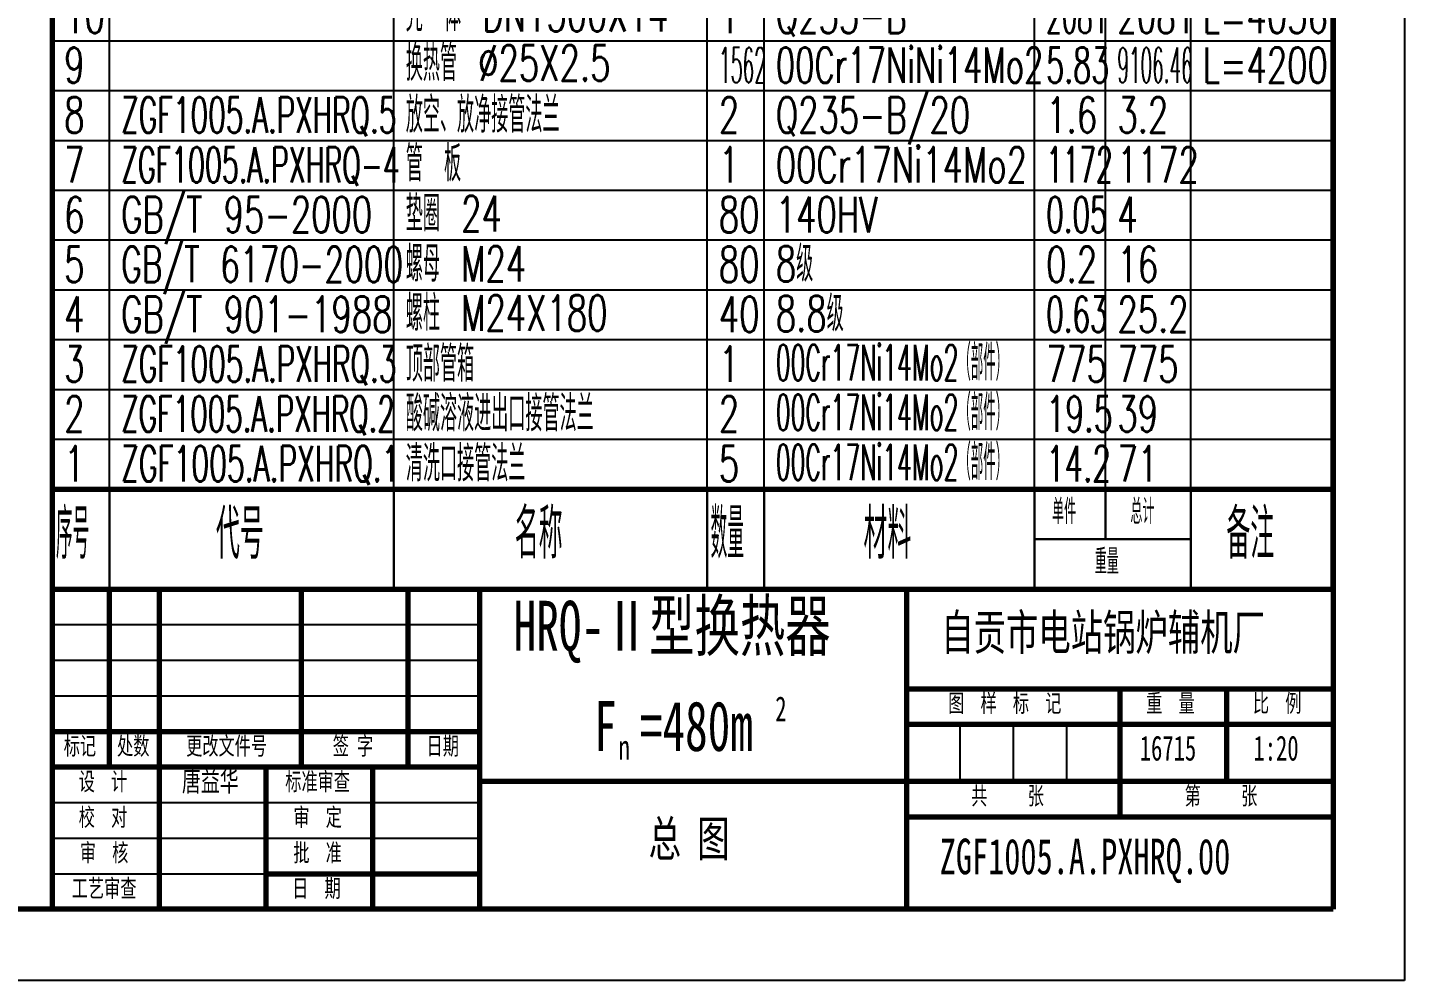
# Model space of a CAD drawing. Header units: millimetres. Extents: x -5940 to 5940, y -8410 to 8410.
# Drawn here: x 2070 to 5940, y -8410 to -5732 of the extents above; entities that cross this region are included whole.
import ezdxf

# ---------------------------------------------------------------- set-up
doc = ezdxf.new("R2010")
doc.units = ezdxf.units.MM
for name, color, linetype, lineweight in [('CAXA0', 7, 'Continuous', 70), ('CAXA3', 4, 'Continuous', 25), ('CAXA4', 3, 'Continuous', 25)]:
    doc.layers.add(name, color=color, linetype=linetype, lineweight=lineweight)
doc.styles.add('TextStyle1', font='txt', dxfattribs={"width": 0.465132, "bigfont": 'gbcbig.shx'})
doc.styles.add('TextStyle10', font='txt', dxfattribs={"width": 0.555359, "bigfont": 'gbcbig.shx'})
doc.styles.add('TextStyle11', font='txt', dxfattribs={"width": 0.544757, "bigfont": 'gbcbig.shx'})
doc.styles.add('TextStyle12', font='txt', dxfattribs={"width": 0.386601, "bigfont": 'gbcbig.shx'})
doc.styles.add('TextStyle13', font='txt', dxfattribs={"width": 0.633594, "bigfont": 'gbcbig.shx'})
doc.styles.add('TextStyle14', font='txt', dxfattribs={"width": 0.588575, "bigfont": 'gbcbig.shx'})
doc.styles.add('TextStyle15', font='txt', dxfattribs={"width": 0.379537, "bigfont": 'gbcbig.shx'})
doc.styles.add('TextStyle16', font='txt', dxfattribs={"width": 0.507011, "bigfont": 'gbcbig.shx'})
doc.styles.add('TextStyle17', font='txt', dxfattribs={"width": 0.636351, "bigfont": 'gbcbig.shx'})
doc.styles.add('TextStyle2', font='txt', dxfattribs={"width": 0.582855, "bigfont": 'gbcbig.shx'})
doc.styles.add('TextStyle3', font='txt', dxfattribs={"width": 0.484708, "bigfont": 'gbcbig.shx'})
doc.styles.add('TextStyle4', font='txt', dxfattribs={"width": 0.604791, "bigfont": 'gbcbig.shx'})
doc.styles.add('TextStyle5', font='txt', dxfattribs={"width": 0.573392, "bigfont": 'gbcbig.shx'})
doc.styles.add('TextStyle6', font='txt', dxfattribs={"width": 0.621925, "bigfont": 'gbcbig.shx'})
doc.styles.add('TextStyle7', font='txt', dxfattribs={"width": 0.576512, "bigfont": 'gbcbig.shx'})
doc.styles.add('TextStyle8', font='txt', dxfattribs={"width": 0.661247, "bigfont": 'gbcbig.shx'})
doc.styles.add('TextStyle9', font='txt', dxfattribs={"width": 0.644923, "bigfont": 'gbcbig.shx'})
doc.styles.add('UserTxtStyle2', font='', dxfattribs={"width": 0.667})
doc.styles.add('机械', font='txt', dxfattribs={"width": 0.667, "bigfont": 'gbcbig.shx'})
doc.styles.add('标准', font='', dxfattribs={"width": 0.667})
doc.styles.get('UserTxtStyle2').set_extended_font_data('FangSong_GB2312')
doc.styles.get('标准').set_extended_font_data('FangSong_GB2312')

# ---------------------------------------------------------------- blocks, each defined once
blk = doc.blocks.new('CAXBLOCK25', base_point=(5740, -8210))
at = {"layer": 'CAXA0', "linetype": 'Continuous', "lineweight": 70}
for p, q in [((5740, 8210), (5740, -8210)), ((5740, -8210), (-5440, -8210))]:
    blk.add_line(p, q, dxfattribs=at)
at = {"layer": 'CAXA3', "linetype": 'Continuous', "lineweight": 25}
for p, q in [((5940, 8410), (5940, -8410)), ((5940, -8410), (-5940, -8410))]:
    blk.add_line(p, q, dxfattribs=at)
blk = doc.blocks.new('CAXBLOCK367')
at = {"layer": 'CAXA0', "color": 0, "insert": (3436.2, -7343.1), "char_height": 140, "attachment_point": 1, "style": '标准'}
blk.add_mtext('\\fFangSong_GB2312|b0|i0|p34;HRQ-Ⅱ型换热器', dxfattribs=at)
blk = doc.blocks.new('CAXBLOCK368')
at = {"layer": 'CAXA0', "color": 0, "attachment_point": 1, "style": '标准'}
for s, insert, char_height in [('\\fFangSong_GB2312|b0|i0|p34;2', (4171.6, -7611.6), 70), ('\\fFangSong_GB2312|b0|i0|p34;F', (3662.5, -7625.1), 140), ('\\fFangSong_GB2312|b0|i0|p34;=480m', (3791.1, -7625.1), 140), ('\\fFangSong_GB2312|b0|i0|p34;n', (3731.1, -7719.5), 70)]:
    blk.add_mtext(s, dxfattribs=dict(at, insert=insert, char_height=char_height))
blk = doc.blocks.new('CAXBLOCK366')
at = {"layer": 'CAXA0', "color": 0, "linetype": 'Continuous', "lineweight": 25}
for name in ['CAXBLOCK367', 'CAXBLOCK368']:
    blk.add_blockref(name, (0, 0), dxfattribs=at)
blk = doc.blocks.new('CAXBLOCK369')
at = {"layer": 'CAXA0', "color": 0, "linetype": 'Continuous', "lineweight": 25, "insert": (3815.8, -7961.5), "char_height": 100, "attachment_point": 1, "style": 'UserTxtStyle2'}
blk.add_mtext('\\fFangSong_GB2312|b0|i0|p34;总 图', dxfattribs=at)
blk = doc.blocks.new('CAXBLOCK370')
at = {"layer": 'CAXA0', "color": 0, "linetype": 'Continuous', "lineweight": 25, "insert": (4638.1, -7381.5), "char_height": 100, "attachment_point": 1, "style": 'UserTxtStyle2'}
blk.add_mtext('\\fFangSong_GB2312|b0|i0|p34;自贡市电站锅炉辅机厂', dxfattribs=at)
blk = doc.blocks.new('CAXBLOCK371')
at = {"layer": 'CAXA0', "color": 0, "linetype": 'Continuous', "lineweight": 25, "insert": (4633.8, -8011.5), "char_height": 100, "attachment_point": 1, "style": 'UserTxtStyle2'}
blk.add_mtext('\\fFangSong_GB2312|b0|i0|p34;ZGF1005.A.PXHRQ.00', dxfattribs=at)
blk = doc.blocks.new('CAXBLOCK372')
at = {"layer": 'CAXA0', "color": 0, "linetype": 'Continuous', "lineweight": 25, "insert": (5196, -7722), "char_height": 70, "attachment_point": 1, "style": 'UserTxtStyle2'}
blk.add_mtext('\\fFangSong_GB2312|b0|i0|p34;16715', dxfattribs=at)
blk = doc.blocks.new('CAXBLOCK373')
at = {"layer": 'CAXA0', "color": 0, "linetype": 'Continuous', "lineweight": 25, "insert": (5515.5, -7722), "char_height": 70, "attachment_point": 1, "style": 'UserTxtStyle2'}
blk.add_mtext('\\fFangSong_GB2312|b0|i0|p34;1:20', dxfattribs=at)
blk = doc.blocks.new('CAXBLOCK374')
at = {"layer": 'CAXA0', "color": 0, "linetype": 'Continuous', "lineweight": 25, "insert": (2504.1, -7820), "char_height": 58.394, "attachment_point": 1, "style": 'UserTxtStyle2'}
blk.add_mtext('\\fFangSong_GB2312|b0|i0|p34;唐益华', dxfattribs=at)
blk = doc.blocks.new('CAXBLOCK365', base_point=(5740, -7310))
at = {"layer": 'CAXA0', "linetype": 'Continuous', "lineweight": 70}
for p, q in [((2140, -8210), (2140, -7310)), ((2140, -7310), (5740, -7310)), ((2300, -7810), (2300, -7310)), ((2440, -7310), (2440, -8210)), ((2840, -7810), (2840, -7310)), ((3140, -7810), (3140, -7310)), ((3340, -7310), (3340, -8210)), ((4540, -7310), (4540, -8210)), ((5740, -7310), (5740, -8210)), ((4540, -7590), (5740, -7590)), ((5140, -7590), (5140, -7950)), ((5440, -7590), (5440, -7850)), ((4540, -7690), (5740, -7690)), ((2140, -7710), (3340, -7710)), ((2140, -7810), (3340, -7810)), ((2740, -7810), (2740, -8210)), ((3040, -7810), (3040, -8210)), ((3340, -7850), (4540, -7850)), ((4540, -7850), (5740, -7850)), ((4540, -7950), (5740, -7950)), ((2740, -8110), (3340, -8110)), ((5740, -8210), (2140, -8210))]:
    blk.add_line(p, q, dxfattribs=at)
at = {"layer": 'CAXA3', "linetype": 'Continuous', "lineweight": 25}
for p, q in [((2140, -7410), (3340, -7410)), ((2140, -7510), (3340, -7510)), ((2140, -7610), (3340, -7610)), ((4690, -7690), (4690, -7850)), ((4840, -7690), (4840, -7850)), ((4990, -7690), (4990, -7850)), ((2140, -7910), (3340, -7910)), ((2140, -8010), (3340, -8010)), ((2140, -8110), (2740, -8110))]:
    blk.add_line(p, q, dxfattribs=at)
at = {"layer": 'CAXA0', "color": 0}
for name in ['CAXBLOCK366', 'CAXBLOCK370', 'CAXBLOCK372', 'CAXBLOCK373', 'CAXBLOCK374', 'CAXBLOCK369', 'CAXBLOCK371']:
    blk.add_blockref(name, (0, 0), dxfattribs=at)
at = {"layer": 'CAXA4', "linetype": 'Continuous', "lineweight": 25, "char_height": 50, "attachment_point": 1, "style": '标准'}
for s, insert in [('\\fFangSong_GB2312|b0|i0|p34;图  样  标  记', (4657.6, -7605.7)), ('\\fFangSong_GB2312|b0|i0|p34;重  量', (5214, -7605.7)), ('\\fFangSong_GB2312|b0|i0|p34;比  例', (5514, -7605.7)), ('\\fFangSong_GB2312|b0|i0|p34;标记', (2171.8, -7725.7)), ('\\fFangSong_GB2312|b0|i0|p34;处数', (2321.8, -7725.7)), ('\\fFangSong_GB2312|b0|i0|p34;更改文件号', (2515.8, -7725.7)), ('\\fFangSong_GB2312|b0|i0|p34;签 字', (2927.9, -7725.7)), ('\\fFangSong_GB2312|b0|i0|p34;日期', (3191.8, -7725.7)), ('\\fFangSong_GB2312|b0|i0|p34;设  计', (2214, -7825.7)), ('\\fFangSong_GB2312|b0|i0|p34;标准审查', (2794.4, -7825.8)), ('\\fFangSong_GB2312|b0|i0|p34;共     张', (4722.2, -7865.7)), ('\\fFangSong_GB2312|b0|i0|p34;第     张', (5322.2, -7865.7)), ('\\fFangSong_GB2312|b0|i0|p34;校  对', (2214, -7925.7)), ('\\fFangSong_GB2312|b0|i0|p34;审  定', (2817.2, -7925.8)), ('\\fFangSong_GB2312|b0|i0|p34;审  核', (2217.2, -8025.8)), ('\\fFangSong_GB2312|b0|i0|p34;批  准', (2817.2, -8025.8)), ('\\fFangSong_GB2312|b0|i0|p34;工艺审查', (2194.4, -8125.8)), ('\\fFangSong_GB2312|b0|i0|p34;日  期', (2814, -8125.7))]:
    blk.add_mtext(s, dxfattribs=dict(at, insert=insert))
blk = doc.blocks.new('CAXBLOCK384')
at = {"layer": 'CAXA0', "color": 131, "linetype": 'Continuous', "lineweight": 70}
for p, q in [((2140, -7310), (2140, -7030)), ((2300, -7030), (2140, -7030)), ((2140, -7310), (2300, -7310))]:
    blk.add_line(p, q, dxfattribs=at)
at = {"layer": 'CAXA0', "color": 131, "linetype": 'Continuous', "lineweight": 25}
blk.add_line((2300, -7030), (2300, -7310), dxfattribs=at)
at = {"layer": 'CAXA0', "color": 3, "linetype": 'Continuous', "lineweight": 25, "insert": (2150, -7084.8), "char_height": 140, "attachment_point": 1, "style": 'TextStyle1'}
blk.add_mtext('序号', dxfattribs=at)
blk = doc.blocks.new('CAXBLOCK385')
at = {"layer": 'CAXA0', "color": 131, "linetype": 'Continuous', "lineweight": 25}
for p, q in [((2300, -7310), (2300, -7030)), ((3100, -7030), (3100, -7310))]:
    blk.add_line(p, q, dxfattribs=at)
at = {"layer": 'CAXA0', "color": 131, "linetype": 'Continuous', "lineweight": 70}
for p, q in [((3100, -7030), (2300, -7030)), ((2300, -7310), (3100, -7310))]:
    blk.add_line(p, q, dxfattribs=at)
at = {"layer": 'CAXA0', "color": 3, "linetype": 'Continuous', "lineweight": 25, "insert": (2599.6, -7085.4), "char_height": 140, "attachment_point": 1, "style": '机械'}
blk.add_mtext('代号', dxfattribs=at)
blk = doc.blocks.new('CAXBLOCK386')
at = {"layer": 'CAXA0', "color": 131, "linetype": 'Continuous', "lineweight": 25}
for p, q in [((3100, -7310), (3100, -7030)), ((3980, -7030), (3980, -7310))]:
    blk.add_line(p, q, dxfattribs=at)
at = {"layer": 'CAXA0', "color": 131, "linetype": 'Continuous', "lineweight": 70}
for p, q in [((3980, -7030), (3100, -7030)), ((3100, -7310), (3980, -7310))]:
    blk.add_line(p, q, dxfattribs=at)
at = {"layer": 'CAXA0', "color": 3, "linetype": 'Continuous', "lineweight": 25, "insert": (3439.6, -7084.2), "char_height": 140, "attachment_point": 1, "style": '机械'}
blk.add_mtext('名称', dxfattribs=at)
blk = doc.blocks.new('CAXBLOCK387')
at = {"layer": 'CAXA0', "color": 131, "linetype": 'Continuous', "lineweight": 25}
for p, q in [((3980, -7310), (3980, -7030)), ((4140, -7030), (4140, -7310))]:
    blk.add_line(p, q, dxfattribs=at)
at = {"layer": 'CAXA0', "color": 131, "linetype": 'Continuous', "lineweight": 70}
for p, q in [((4140, -7030), (3980, -7030)), ((3980, -7310), (4140, -7310))]:
    blk.add_line(p, q, dxfattribs=at)
at = {"layer": 'CAXA0', "color": 3, "linetype": 'Continuous', "lineweight": 25, "insert": (3990, -7084.2), "char_height": 140, "attachment_point": 1, "style": 'TextStyle1'}
blk.add_mtext('数量', dxfattribs=at)
blk = doc.blocks.new('CAXBLOCK388')
at = {"layer": 'CAXA0', "color": 131, "linetype": 'Continuous', "lineweight": 25}
for p, q in [((4140, -7310), (4140, -7030)), ((4900, -7030), (4900, -7310))]:
    blk.add_line(p, q, dxfattribs=at)
at = {"layer": 'CAXA0', "color": 131, "linetype": 'Continuous', "lineweight": 70}
for p, q in [((4900, -7030), (4140, -7030)), ((4140, -7310), (4900, -7310))]:
    blk.add_line(p, q, dxfattribs=at)
at = {"layer": 'CAXA0', "color": 3, "linetype": 'Continuous', "lineweight": 25, "insert": (4419.6, -7084.8), "char_height": 140, "attachment_point": 1, "style": '机械'}
blk.add_mtext('材料', dxfattribs=at)
blk = doc.blocks.new('CAXBLOCK389')
at = {"layer": 'CAXA0', "color": 131, "linetype": 'Continuous', "lineweight": 25}
for p, q in [((4900, -7310), (4900, -7170)), ((5340, -7170), (4900, -7170)), ((5340, -7170), (5340, -7310))]:
    blk.add_line(p, q, dxfattribs=at)
at = {"layer": 'CAXA0', "color": 131, "linetype": 'Continuous', "lineweight": 70}
blk.add_line((4900, -7310), (5340, -7310), dxfattribs=at)
at = {"layer": 'CAXA0', "color": 3, "linetype": 'Continuous', "lineweight": 25, "insert": (5069.8, -7197.7), "char_height": 70, "attachment_point": 1, "style": '机械'}
blk.add_mtext('重量', dxfattribs=at)
blk = doc.blocks.new('CAXBLOCK390')
at = {"layer": 'CAXA0', "color": 131, "linetype": 'Continuous', "lineweight": 25}
for p, q in [((4900, -7170), (4900, -7030)), ((5100, -7030), (5100, -7170)), ((4900, -7170), (5100, -7170))]:
    blk.add_line(p, q, dxfattribs=at)
at = {"layer": 'CAXA0', "color": 131, "linetype": 'Continuous', "lineweight": 70}
blk.add_line((5100, -7030), (4900, -7030), dxfattribs=at)
at = {"layer": 'CAXA0', "color": 3, "linetype": 'Continuous', "lineweight": 25, "insert": (4949.8, -7057.1), "char_height": 70, "attachment_point": 1, "style": '机械'}
blk.add_mtext('单件', dxfattribs=at)
blk = doc.blocks.new('CAXBLOCK391')
at = {"layer": 'CAXA0', "color": 131, "linetype": 'Continuous', "lineweight": 25}
for p, q in [((5100, -7170), (5100, -7030)), ((5340, -7030), (5340, -7170)), ((5100, -7170), (5340, -7170))]:
    blk.add_line(p, q, dxfattribs=at)
at = {"layer": 'CAXA0', "color": 131, "linetype": 'Continuous', "lineweight": 70}
blk.add_line((5340, -7030), (5100, -7030), dxfattribs=at)
at = {"layer": 'CAXA0', "color": 3, "linetype": 'Continuous', "lineweight": 25, "insert": (5169.8, -7057.1), "char_height": 70, "attachment_point": 1, "style": '机械'}
blk.add_mtext('总计', dxfattribs=at)
blk = doc.blocks.new('CAXBLOCK392')
at = {"layer": 'CAXA0', "color": 131, "linetype": 'Continuous', "lineweight": 25}
blk.add_line((5340, -7310), (5340, -7030), dxfattribs=at)
at = {"layer": 'CAXA0', "color": 131, "linetype": 'Continuous', "lineweight": 70}
for p, q in [((5740, -7030), (5340, -7030)), ((5740, -7030), (5740, -7310)), ((5340, -7310), (5740, -7310))]:
    blk.add_line(p, q, dxfattribs=at)
at = {"layer": 'CAXA0', "color": 3, "linetype": 'Continuous', "lineweight": 25, "insert": (5439.6, -7084.8), "char_height": 140, "attachment_point": 1, "style": '机械'}
blk.add_mtext('备注', dxfattribs=at)
blk = doc.blocks.new('CAXBLOCK393')
at = {"layer": 'CAXA0', "color": 131, "linetype": 'Continuous', "lineweight": 70}
for p, q in [((5740, -7310), (5740, -7030)), ((5740, -7030), (5740, -7310))]:
    blk.add_line(p, q, dxfattribs=at)
blk = doc.blocks.new('CAXBLOCK383', base_point=(2140, -7310))
at = {"layer": 'CAXA0', "color": 0, "linetype": 'ByBlock', "lineweight": -2}
for name in ['CAXBLOCK384', 'CAXBLOCK385', 'CAXBLOCK386', 'CAXBLOCK387', 'CAXBLOCK388', 'CAXBLOCK390', 'CAXBLOCK391', 'CAXBLOCK392', 'CAXBLOCK393', 'CAXBLOCK389']:
    blk.add_blockref(name, (0, 0), dxfattribs=at)
blk = doc.blocks.new('CAXBLOCK394', base_point=(2140, -7030))
at = {"layer": 'CAXA0', "color": 131, "linetype": 'Continuous', "lineweight": 25}
for p, q in [((5740, -6890), (2140, -6890)), ((2300, -7030), (2300, -6890)), ((3100, -7030), (3100, -6890)), ((3980, -7030), (3980, -6890)), ((4140, -7030), (4140, -6890)), ((4900, -7030), (4900, -6890)), ((5100, -7030), (5100, -6890)), ((5340, -7030), (5340, -6890)), ((5740, -7030), (2140, -7030))]:
    blk.add_line(p, q, dxfattribs=at)
at = {"layer": 'CAXA0', "color": 131, "linetype": 'Continuous', "lineweight": 70}
for p, q in [((2140, -7030), (2140, -6890)), ((5740, -7030), (5740, -6890))]:
    blk.add_line(p, q, dxfattribs=at)
at = {"layer": 'CAXA0', "color": 3, "linetype": 'Continuous', "lineweight": 25, "char_height": 100, "attachment_point": 1}
for s, insert, style in [('1', (2173.2, -6907.8), '机械'), ('ZGF1005.A.PXHRQ.1', (2333.2, -6907.8), 'TextStyle2'), ('清洗口接管法兰', (3133.2, -6907.5), '机械'), ('5', (4013.2, -6907.8), '机械'), ('00Cr17Ni14Mo2（部件）', (4173.2, -6903.6), 'TextStyle3'), ('14.2', (4933.2, -6907.8), 'TextStyle4'), ('71', (5133.2, -6907.8), '机械')]:
    blk.add_mtext(s, dxfattribs=dict(at, insert=insert, style=style))
blk = doc.blocks.new('CAXBLOCK395', base_point=(2140, -6890))
at = {"layer": 'CAXA0', "color": 131, "linetype": 'Continuous', "lineweight": 25}
for p, q in [((5740, -6750), (2140, -6750)), ((2300, -6890), (2300, -6750)), ((3100, -6890), (3100, -6750)), ((3980, -6890), (3980, -6750)), ((4140, -6890), (4140, -6750)), ((4900, -6890), (4900, -6750)), ((5100, -6890), (5100, -6750)), ((5340, -6890), (5340, -6750)), ((5740, -6890), (2140, -6890))]:
    blk.add_line(p, q, dxfattribs=at)
at = {"layer": 'CAXA0', "color": 131, "linetype": 'Continuous', "lineweight": 70}
for p, q in [((2140, -6890), (2140, -6750)), ((5740, -6890), (5740, -6750))]:
    blk.add_line(p, q, dxfattribs=at)
at = {"layer": 'CAXA0', "color": 3, "linetype": 'Continuous', "lineweight": 25, "char_height": 100, "attachment_point": 1}
for s, insert, style in [('2', (2173.2, -6767.8), '机械'), ('ZGF1005.A.PXHRQ.2', (2333.2, -6767.8), 'TextStyle5'), ('酸碱溶液进出口接管法兰', (3133.2, -6766.7), '机械'), ('2', (4013.2, -6767.8), '机械'), ('00Cr17Ni14Mo2（部件）', (4173.2, -6763.6), 'TextStyle3'), ('19.5', (4933.2, -6767.8), 'TextStyle6'), ('39', (5133.2, -6767.8), '机械')]:
    blk.add_mtext(s, dxfattribs=dict(at, insert=insert, style=style))
blk = doc.blocks.new('CAXBLOCK396', base_point=(2140, -6750))
at = {"layer": 'CAXA0', "color": 131, "linetype": 'Continuous', "lineweight": 25}
for p, q in [((5740, -6610), (2140, -6610)), ((2300, -6750), (2300, -6610)), ((3100, -6750), (3100, -6610)), ((3980, -6750), (3980, -6610)), ((4140, -6750), (4140, -6610)), ((4900, -6750), (4900, -6610)), ((5100, -6750), (5100, -6610)), ((5340, -6750), (5340, -6610)), ((5740, -6750), (2140, -6750))]:
    blk.add_line(p, q, dxfattribs=at)
at = {"layer": 'CAXA0', "color": 131, "linetype": 'Continuous', "lineweight": 70}
for p, q in [((2140, -6750), (2140, -6610)), ((5740, -6750), (5740, -6610))]:
    blk.add_line(p, q, dxfattribs=at)
at = {"layer": 'CAXA0', "color": 3, "linetype": 'Continuous', "lineweight": 25, "char_height": 100, "attachment_point": 1}
for s, insert, style in [('顶部管箱', (3133.2, -6627.5), '机械'), ('00Cr17Ni14Mo2（部件）', (4173.2, -6623.6), 'TextStyle3'), ('3', (2173.2, -6627.8), '机械'), ('ZGF1005.A.PXHRQ.3', (2333.2, -6627.8), 'TextStyle7'), ('1', (4013.2, -6627.8), '机械'), ('775', (4933.2, -6627.8), 'TextStyle8'), ('775', (5133.2, -6627.8), '机械')]:
    blk.add_mtext(s, dxfattribs=dict(at, insert=insert, style=style))
blk = doc.blocks.new('CAXBLOCK397', base_point=(2140, -6610))
at = {"layer": 'CAXA0', "color": 131, "linetype": 'Continuous', "lineweight": 25}
for p, q in [((5740, -6470), (2140, -6470)), ((2300, -6610), (2300, -6470)), ((3100, -6610), (3100, -6470)), ((3980, -6610), (3980, -6470)), ((4140, -6610), (4140, -6470)), ((4900, -6610), (4900, -6470)), ((5100, -6610), (5100, -6470)), ((5340, -6610), (5340, -6470)), ((5740, -6610), (2140, -6610))]:
    blk.add_line(p, q, dxfattribs=at)
at = {"layer": 'CAXA0', "color": 131, "linetype": 'Continuous', "lineweight": 70}
for p, q in [((2140, -6610), (2140, -6470)), ((5740, -6610), (5740, -6470))]:
    blk.add_line(p, q, dxfattribs=at)
at = {"layer": 'CAXA0', "color": 3, "linetype": 'Continuous', "lineweight": 25, "char_height": 100, "attachment_point": 1}
for s, insert, style in [('4', (2173.2, -6487.8), '机械'), ('GB/T 901-1988', (2333.2, -6487.8), '机械'), ('螺柱 M24X180', (3133.2, -6484.4), '机械'), ('40', (4013.2, -6487.8), '机械'), ('8.8级', (4173.2, -6486.1), '机械'), ('0.63', (4933.2, -6487.8), 'TextStyle5'), ('25.2', (5133.2, -6487.8), '机械')]:
    blk.add_mtext(s, dxfattribs=dict(at, insert=insert, style=style))
blk = doc.blocks.new('CAXBLOCK398', base_point=(2140, -6470))
at = {"layer": 'CAXA0', "color": 131, "linetype": 'Continuous', "lineweight": 25}
for p, q in [((5740, -6330), (2140, -6330)), ((2300, -6470), (2300, -6330)), ((3100, -6470), (3100, -6330)), ((3980, -6470), (3980, -6330)), ((4140, -6470), (4140, -6330)), ((4900, -6470), (4900, -6330)), ((5100, -6470), (5100, -6330)), ((5340, -6470), (5340, -6330)), ((5740, -6470), (2140, -6470))]:
    blk.add_line(p, q, dxfattribs=at)
at = {"layer": 'CAXA0', "color": 131, "linetype": 'Continuous', "lineweight": 70}
for p, q in [((2140, -6470), (2140, -6330)), ((5740, -6470), (5740, -6330))]:
    blk.add_line(p, q, dxfattribs=at)
at = {"layer": 'CAXA0', "color": 3, "linetype": 'Continuous', "lineweight": 25, "char_height": 100, "attachment_point": 1}
for s, insert, style in [('GB/T 6170-2000', (2333.2, -6347.8), 'TextStyle9'), ('螺母 M24', (3133.2, -6346.1), '机械'), ('8级', (4173.2, -6346.1), '机械'), ('5', (2173.2, -6347.8), '机械'), ('80', (4013.2, -6347.8), '机械'), ('0.2', (4933.2, -6347.8), '机械'), ('16', (5133.2, -6347.8), '机械')]:
    blk.add_mtext(s, dxfattribs=dict(at, insert=insert, style=style))
blk = doc.blocks.new('CAXBLOCK399', base_point=(2140, -6330))
at = {"layer": 'CAXA0', "color": 131, "linetype": 'Continuous', "lineweight": 25}
for p, q in [((5740, -6190), (2140, -6190)), ((2300, -6330), (2300, -6190)), ((3100, -6330), (3100, -6190)), ((3980, -6330), (3980, -6190)), ((4140, -6330), (4140, -6190)), ((4900, -6330), (4900, -6190)), ((5100, -6330), (5100, -6190)), ((5340, -6330), (5340, -6190)), ((5740, -6330), (2140, -6330))]:
    blk.add_line(p, q, dxfattribs=at)
at = {"layer": 'CAXA0', "color": 131, "linetype": 'Continuous', "lineweight": 70}
for p, q in [((2140, -6330), (2140, -6190)), ((5740, -6330), (5740, -6190))]:
    blk.add_line(p, q, dxfattribs=at)
at = {"layer": 'CAXA0', "color": 3, "linetype": 'Continuous', "lineweight": 25, "char_height": 100, "attachment_point": 1}
for s, insert, style in [('GB/T 95-2000', (2333.2, -6207.8), '机械'), ('6', (2173.2, -6207.8), '机械'), ('垫圈 24', (3133.2, -6205.3), '机械'), ('80', (4013.2, -6207.8), '机械'), ('140HV', (4173.2, -6207.8), '机械'), ('0.05', (4933.2, -6207.8), 'TextStyle5'), ('4', (5133.2, -6207.8), '机械')]:
    blk.add_mtext(s, dxfattribs=dict(at, insert=insert, style=style))
blk = doc.blocks.new('CAXBLOCK400', base_point=(2140, -6190))
at = {"layer": 'CAXA0', "color": 131, "linetype": 'Continuous', "lineweight": 25}
for p, q in [((5740, -6050), (2140, -6050)), ((2300, -6190), (2300, -6050)), ((3100, -6190), (3100, -6050)), ((3980, -6190), (3980, -6050)), ((4140, -6190), (4140, -6050)), ((4900, -6190), (4900, -6050)), ((5100, -6190), (5100, -6050)), ((5340, -6190), (5340, -6050)), ((5740, -6190), (2140, -6190))]:
    blk.add_line(p, q, dxfattribs=at)
at = {"layer": 'CAXA0', "color": 131, "linetype": 'Continuous', "lineweight": 70}
for p, q in [((2140, -6190), (2140, -6050)), ((5740, -6190), (5740, -6050))]:
    blk.add_line(p, q, dxfattribs=at)
at = {"layer": 'CAXA0', "color": 3, "linetype": 'Continuous', "lineweight": 25, "char_height": 100, "attachment_point": 1}
for s, insert, style in [('7', (2173.2, -6067.8), '机械'), ('ZGF1005.A.PXHRQ-4', (2333.2, -6067.8), 'TextStyle10'), ('管 板', (3133.2, -6064.4), '机械'), ('1', (4013.2, -6067.8), '机械'), ('00Cr17Ni14Mo2', (4173.2, -6067.8), '机械'), ('1172', (4933.2, -6067.8), 'TextStyle11'), ('1172', (5133.2, -6067.8), '机械')]:
    blk.add_mtext(s, dxfattribs=dict(at, insert=insert, style=style))
blk = doc.blocks.new('CAXBLOCK401', base_point=(2140, -6050))
at = {"layer": 'CAXA0', "color": 131, "linetype": 'Continuous', "lineweight": 25}
for p, q in [((5740, -5910), (2140, -5910)), ((2300, -6050), (2300, -5910)), ((3100, -6050), (3100, -5910)), ((3980, -6050), (3980, -5910)), ((4140, -6050), (4140, -5910)), ((4900, -6050), (4900, -5910)), ((5100, -6050), (5100, -5910)), ((5340, -6050), (5340, -5910)), ((5740, -6050), (2140, -6050))]:
    blk.add_line(p, q, dxfattribs=at)
at = {"layer": 'CAXA0', "color": 131, "linetype": 'Continuous', "lineweight": 70}
for p, q in [((2140, -6050), (2140, -5910)), ((5740, -6050), (5740, -5910))]:
    blk.add_line(p, q, dxfattribs=at)
at = {"layer": 'CAXA0', "color": 3, "linetype": 'Continuous', "lineweight": 25, "char_height": 100, "attachment_point": 1}
for s, insert, style in [('放空、放净接管法兰', (3133.2, -5927.5), '机械'), ('Q235-B/20', (4173.2, -5927.8), '机械'), ('8', (2173.2, -5927.8), '机械'), ('ZGF1005.A.PXHRQ.5', (2333.2, -5927.8), 'TextStyle7'), ('2', (4013.2, -5927.8), '机械'), ('1.6', (4933.2, -5927.8), '机械'), ('3.2', (5133.2, -5927.8), '机械')]:
    blk.add_mtext(s, dxfattribs=dict(at, insert=insert, style=style))
blk = doc.blocks.new('CAXBLOCK402', base_point=(2140, -5910))
at = {"layer": 'CAXA0', "color": 131, "linetype": 'Continuous', "lineweight": 25}
for p, q in [((5740, -5770), (2140, -5770)), ((2300, -5910), (2300, -5770)), ((3100, -5910), (3100, -5770)), ((3980, -5910), (3980, -5770)), ((4140, -5910), (4140, -5770)), ((4900, -5910), (4900, -5770)), ((5100, -5910), (5100, -5770)), ((5340, -5910), (5340, -5770)), ((5740, -5910), (2140, -5910))]:
    blk.add_line(p, q, dxfattribs=at)
at = {"layer": 'CAXA0', "color": 131, "linetype": 'Continuous', "lineweight": 70}
for p, q in [((2140, -5910), (2140, -5770)), ((5740, -5910), (5740, -5770))]:
    blk.add_line(p, q, dxfattribs=at)
at = {"layer": 'CAXA0', "color": 3, "linetype": 'Continuous', "lineweight": 25, "char_height": 100, "attachment_point": 1}
for s, insert, style in [('9', (2173.2, -5787.8), '机械'), ('换热管 {%%C}25X2.5', (3133.2, -5781.9), '机械'), ('1562', (4013.2, -5787.8), 'TextStyle12'), ('00Cr17NiNi14Mo2', (4173.2, -5787.8), 'TextStyle13'), ('5.83', (4933.2, -5787.8), 'TextStyle14'), ('9106.46', (5133.2, -5787.8), 'TextStyle15'), ('L=4200', (5373.2, -5787.8), '机械')]:
    blk.add_mtext(s, dxfattribs=dict(at, insert=insert, style=style))
blk = doc.blocks.new('CAXBLOCK403', base_point=(2140, -5770))
at = {"layer": 'CAXA0', "color": 131, "linetype": 'Continuous', "lineweight": 25}
for p, q in [((5740, -5630), (2140, -5630)), ((2300, -5770), (2300, -5630)), ((3100, -5770), (3100, -5630)), ((3980, -5770), (3980, -5630)), ((4140, -5770), (4140, -5630)), ((4900, -5770), (4900, -5630)), ((5100, -5770), (5100, -5630)), ((5340, -5770), (5340, -5630)), ((5740, -5770), (2140, -5770))]:
    blk.add_line(p, q, dxfattribs=at)
at = {"layer": 'CAXA0', "color": 131, "linetype": 'Continuous', "lineweight": 70}
for p, q in [((2140, -5770), (2140, -5630)), ((5740, -5770), (5740, -5630))]:
    blk.add_line(p, q, dxfattribs=at)
at = {"layer": 'CAXA0', "color": 3, "linetype": 'Continuous', "lineweight": 25, "char_height": 100, "attachment_point": 1}
for s, insert, style in [('10', (2173.2, -5647.8), '机械'), ('壳 体 DN1500X14', (3133.2, -5642.8), '机械'), ('1', (4013.2, -5647.8), '机械'), ('Q235-B', (4173.2, -5647.8), '机械'), ('2081', (4933.2, -5647.8), 'TextStyle16'), ('2081', (5133.2, -5647.8), 'TextStyle17'), ('L=4056', (5373.2, -5647.8), '机械')]:
    blk.add_mtext(s, dxfattribs=dict(at, insert=insert, style=style))
blk = doc.blocks.new('CAXBLOCK382', base_point=(0, 0))
at = {"layer": 'CAXA0', "color": 0, "linetype": 'ByBlock', "lineweight": -2}
for name, p in [('CAXBLOCK403', (2140, -5770)), ('CAXBLOCK402', (2140, -5910)), ('CAXBLOCK401', (2140, -6050)), ('CAXBLOCK400', (2140, -6190)), ('CAXBLOCK399', (2140, -6330)), ('CAXBLOCK398', (2140, -6470)), ('CAXBLOCK397', (2140, -6610)), ('CAXBLOCK396', (2140, -6750)), ('CAXBLOCK395', (2140, -6890)), ('CAXBLOCK394', (2140, -7030)), ('CAXBLOCK383', (2140, -7310))]:
    blk.add_blockref(name, p, dxfattribs=at)

msp = doc.modelspace()

# ---------------------------------------------------------------- block references
at = {"layer": 'CAXA0'}
for name, p in [('CAXBLOCK25', (5740, -8210)), ('CAXBLOCK382', (0, 0)), ('CAXBLOCK365', (5740, -7310))]:
    msp.add_blockref(name, p, dxfattribs=at)

doc.saveas('drawing.dxf')
